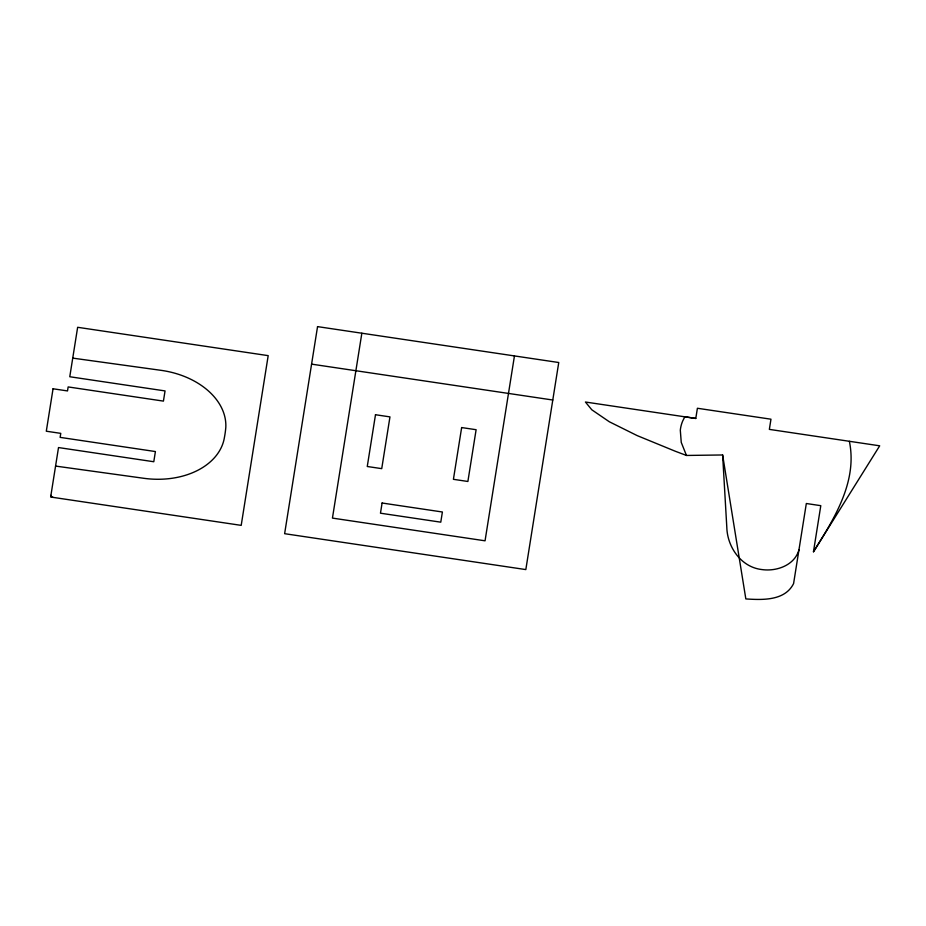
<?xml version="1.0" encoding="UTF-8"?>
<svg xmlns="http://www.w3.org/2000/svg" width="926" height="926" viewBox="0 0 926 926"><rect width="100%" height="100%" fill="white"/><g stroke="black" fill="none" stroke-linecap="round" stroke-linejoin="round"><path stroke-width="1.39" d="M361.846 333.221L332.446 518.097L485.05 540.807L514.451 355.931M695.785 418.448L697.405 408.262L770.964 419.2L769.356 429.386L879.7 445.811L813.468 551.78L820.795 505.677L806.326 503.512L793.594 583.565C784.924 600.997 762.33 600.002 745.835 598.925L722.627 454.967L686.455 455.453L675.309 451.251L637.169 435.602L609.343 421.781L591.818 409.801L585.429 402.023L695.785 418.448L684.835 416.769L682.647 421.11A63.315 44.61 7.9 0 0 680.309 430.208L681.247 442.385L686.455 455.453M798.999 549.639C794.821 565.242 776.567 571.701 761.867 569.559C741.17 567.221 727.327 547.162 726.806 527.288L722.627 454.967M813.468 551.78C834.002 519.011 857.754 481.809 849.362 441.297M72.737 358.119L161.043 370.331A73.166 51.532 6.7 0 1 225.805 427.442A190.883 134.467 6.7 0 1 224.428 437.408A73.166 51.532 6.7 0 1 143.877 478.302L55.572 466.079M311.587 364.138L552.787 400.02M53.06 497.378A2.442 1.713 7.9 0 1 50.918 495.317M53.048 388.781L46.3 431.215L60.769 433.368L60.132 437.373L155.406 451.552L153.785 461.738L58.512 447.559L50.652 497.019L241.2 525.366L268.193 355.642L77.645 327.295L69.774 376.743L165.048 390.922L163.427 401.108L68.154 386.929L67.517 390.934L53.048 388.781M317.549 326.623L284.629 533.689L525.829 569.583L558.748 362.517L317.549 326.623M375.493 414.732L367.263 466.496L381.732 468.649L389.962 416.885L375.493 414.732M382.091 503.015L380.47 513.201L440.776 522.171L442.397 511.997L382.091 503.015M461.646 427.557L453.416 479.321L467.885 481.474L476.114 429.71L461.646 427.557"/></g></svg>
